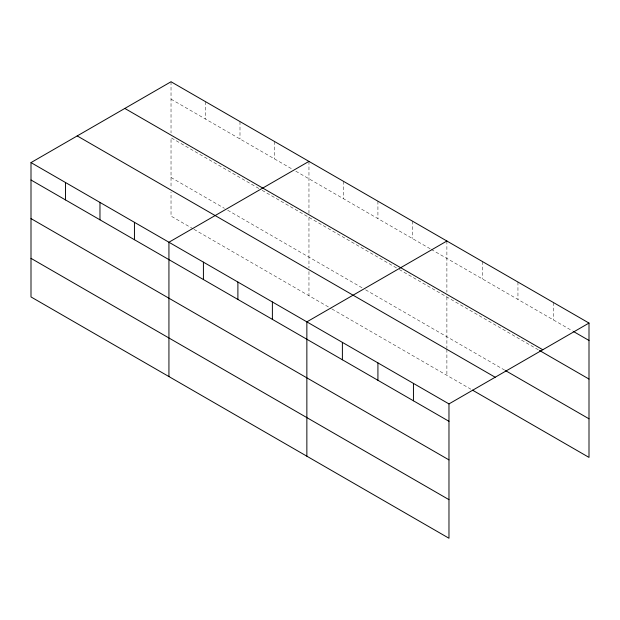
<?xml version="1.0" encoding="UTF-8"?>
<svg xmlns="http://www.w3.org/2000/svg" width="620" height="620" viewBox="0 0 620 620"><rect width="100%" height="100%" fill="white"/><g stroke="black" fill="none" stroke-linecap="round" stroke-linejoin="round"><path stroke-width="0.46" stroke-dasharray="3.1 2.33" d="M171.027 99.153L292.539 169.306M295.825 171.205L430.466 248.946M431.288 249.418L572.477 330.925M258.873 188.465L171.027 137.741L171.027 188.108M262.159 190.356L398.451 269.041M399.272 269.514L538.602 349.959M171.027 177.498L224.394 208.312M227.679 210.203L362.328 287.944M365.606 289.842L504.726 370.156M193.192 228.888L171.027 216.085L171.027 191.968M194.014 229.361L331.127 308.52M331.948 308.993L470.851 389.19M553.474 302.56L553.474 319.959M517.948 282.046L517.948 299.445M482.414 261.531L482.414 278.93M446.888 241.025L446.888 292.183M446.888 297.011L446.888 348.339M446.888 349.308L446.888 375.356M412.409 221.115L412.409 238.514M377.921 201.206L377.921 218.604M343.441 181.296L343.441 198.695M308.962 161.386L308.962 215.45M308.962 217.38L308.962 267.747M308.962 271.606L308.962 295.717M274.474 141.484L274.474 158.883M239.994 121.574L239.994 138.973M205.507 101.665L205.507 119.063M171.027 81.755L171.027 132.92"/><path stroke-width="0.93" d="M448.973 459.9L448.973 403.914L31 162.603L31 296.933L448.973 538.245L448.973 459.9L31 218.589M472.502 390.143L589 457.397L589 323.067L171.027 81.755L31 162.603M308.962 161.386L168.934 242.234L168.934 376.565M446.888 241.025L306.861 321.865L306.861 456.196M448.973 403.914L589 323.067M573.298 331.406L589 340.465M124.822 108.43L542.794 349.75M539.423 350.432L589 379.06M505.548 370.636L589 418.81M77.206 135.919L495.179 377.231M31 180.001L448.973 421.313M31 258.346L448.973 499.658M413.447 383.4L413.447 400.799M377.921 362.894L377.921 380.293M342.387 342.38L342.387 359.778M272.382 301.956L272.382 319.354M237.894 282.053L237.894 299.452M203.414 262.144L203.414 279.543M134.447 222.324L134.447 239.723M99.967 202.415L99.967 219.813M65.48 182.505L65.48 199.904"/></g></svg>
